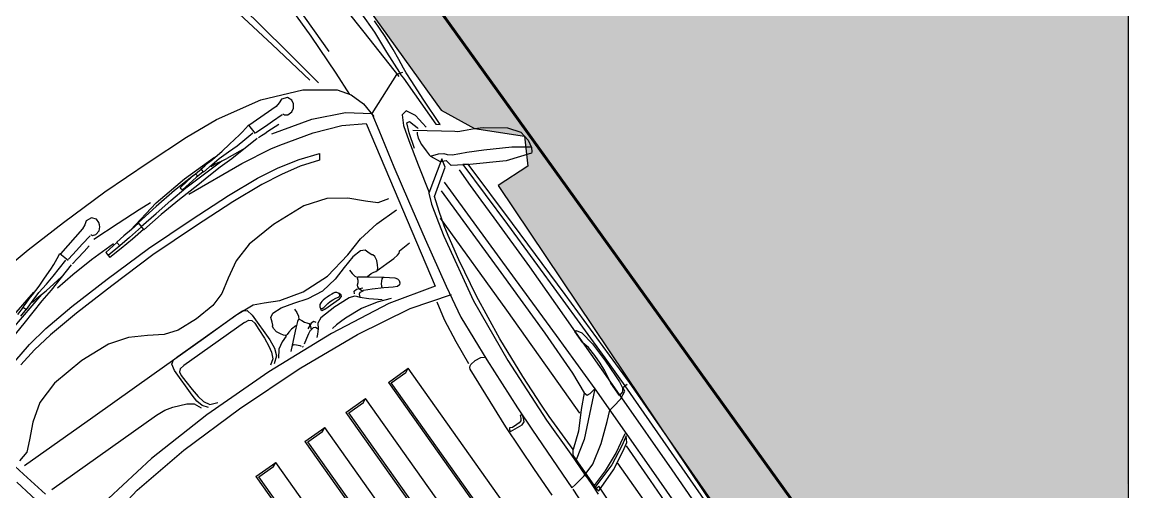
# Model space of a CAD drawing. Header units: millimetres. Extents: x 1170 to 1315, y 90 to 135.
# Drawn here: x 1293.842 to 1295.483, y 130.083 to 130.772 of the extents above; entities that cross this region are included whole.
import ezdxf

# ---------------------------------------------------------------- set-up
doc = ezdxf.new("R2010")
doc.units = ezdxf.units.MM
doc.header["$LTSCALE"] = 20
doc.header["$MEASUREMENT"] = 0
doc.layers.add('E-Cta-W', color=7, linetype='CONTINUOUS', lineweight=20)
doc.layers.add('Indic_Corte_Vista', color=2, linetype='CONTINUOUS')
doc.layers.add('J-Paredes', color=7, linetype='CONTINUOUS')
doc.dimstyles.get("Standard").update_dxf_attribs({"dimtxt": 0.18, "dimasz": 0.18, "dimexe": 0.18, "dimexo": 0.0625, "dimgap": 0.09, "dimtad": 0, "dimtih": 1, "dimtoh": 1, "dimdec": 4, "dimzin": 0, "dimdsep": 46, "dimtxsty": 'Standard', "dimcen": 0.09, "dimadec": 0, "dimazin": 0, "dimtfac": 1, "dimtdec": 4, "dimtofl": 0, "dimtmove": 0, "dimatfit": 3, "dimfxl": 1, "dimtolj": 1, "dimtzin": 0, "dimarcsym": 0})

msp = doc.modelspace()

# ---------------------------------------------------------------- hatches: boundary and pattern name
at = {"layer": 'J-Paredes'}
h = msp.add_hatch(dxfattribs=at)
h.set_pattern_fill('AR-HBONE', color=250, scale=0.015, style=0)
h.paths.add_polyline_path([(1293.3546, 130.6887), (1293.4222, 130.7934), (1293.4991, 130.8634), (1293.6957, 131.0309), (1293.876, 131.13), (1294.0216, 131.1533), (1294.118, 131.1155), (1294.4575, 130.6429), (1294.5067, 130.6159), (1294.58, 130.6048), (1294.5851, 130.5609), (1294.5411, 130.5326), (1294.9607, 129.9082), (1295.1821, 129.6649), (1295.2429, 129.4725), (1295.291, 129.3812), (1295.174, 129.2823), (1295.0537, 129.1442), (1294.8357, 129.0331), (1294.6879, 128.9443), (1294.5572, 128.957), (1294.2836, 129.2025), (1294.0307, 129.636), (1293.5757, 130.2205), (1293.3741, 130.5891), (1293.3573, 130.6752)], flags=16)
h.paths.add_polyline_path([(1293.3546, 128.3206), (1293.4222, 128.4252), (1293.4991, 128.4952), (1293.6957, 128.6627), (1293.876, 128.7618), (1294.0216, 128.7852), (1294.118, 128.7473), (1294.4575, 128.2747), (1294.5067, 128.2478), (1294.58, 128.2367), (1294.5851, 128.1928), (1294.5411, 128.1644), (1294.9607, 127.5401), (1295.1821, 127.2967), (1295.2429, 127.1044), (1295.291, 127.0131), (1295.174, 126.9141), (1295.0537, 126.7761), (1294.8357, 126.665), (1294.6879, 126.5761), (1294.5572, 126.5888), (1294.2836, 126.8344), (1294.0307, 127.2678), (1293.5757, 127.8524), (1293.3741, 128.221), (1293.3573, 128.3071)], flags=16)
h.paths.add_polyline_path([(1293.0179, 129.0522), (1293.1679, 129.0522), (1293.1679, 123.0522), (1295.4596, 123.0522), (1295.4679, 131.5457), (1293.0179, 131.5457)])

# ---------------------------------------------------------------- linework, layer by layer
at = {"layer": 'Indic_Corte_Vista', "color": 250}
msp.add_line((1295.4679, 123.2302), (1295.4679, 131.5457), dxfattribs=at)
at = {"layer": 'J-Paredes', "color": 250, "const_width": 0.00417}
msp.add_lwpolyline([(1293.911, 131.5457), (1293.0183, 130.9029), (1294.6252, 128.6712), (1295.5179, 129.314)], close=True, dxfattribs=at)
at = {"layer": 'J-Paredes', "color": 250}
for points in [[(1294.118, 131.1155), (1294.4575, 130.6429), (1294.5067, 130.6159), (1294.58, 130.6048), (1294.5851, 130.5609), (1294.5411, 130.5326), (1294.9607, 129.9082), (1295.1821, 129.6649), (1295.2429, 129.4725), (1295.291, 129.3812), (1295.174, 129.2823), (1295.0537, 129.1442), (1294.8357, 129.0331), (1294.6879, 128.9443), (1294.5572, 128.957), (1294.2836, 129.2025), (1294.0307, 129.636), (1293.5757, 130.2205), (1293.3741, 130.5891), (1293.3573, 130.6752), (1293.3546, 130.6887)], [(1294.2927, 130.7293), (1294.1081, 130.9895)], [(1294.2589, 130.8642), (1294.3437, 130.7576)], [(1294.2102, 130.8293), (1294.2658, 130.7515)], [(1294.1329, 130.811), (1294.2091, 130.7397)], [(1294.1634, 130.7956), (1294.2296, 130.7308)], [(1294.3393, 130.7862), (1294.3597, 130.7575)], [(1294.3751, 130.7514), (1294.3596, 130.7743)], [(1294.2658, 130.7515), (1294.3029, 130.6975)], [(1294.3437, 130.7576), (1294.3953, 130.6925)], [(1294.3597, 130.7575), (1294.3774, 130.728)], [(1294.387, 130.7321), (1294.3751, 130.7514)], [(1294.2091, 130.7397), (1294.2647, 130.6872)], [(1294.2296, 130.7308), (1294.2772, 130.6832)], [(1294.3774, 130.728), (1294.3965, 130.6984)], [(1294.3951, 130.7174), (1294.387, 130.7321)], [(1294.4022, 130.7047), (1294.3951, 130.7174)], [(1294.3029, 130.6975), (1294.3227, 130.666)], [(1294.3921, 130.6954), (1294.3558, 130.6383)], [(1294.4008, 130.6984), (1294.3921, 130.6954)], [(1294.3965, 130.6984), (1294.3967, 130.6976)], [(1294.3967, 130.6976), (1294.397, 130.6969)], [(1294.397, 130.6969), (1294.3974, 130.6961)], [(1294.3974, 130.6961), (1294.4021, 130.6898)], [(1294.4061, 130.6979), (1294.4022, 130.7047)], [(1294.4143, 130.685), (1294.4061, 130.6979)], [(1294.4021, 130.6898), (1294.4185, 130.6672)], [(1294.4309, 130.6591), (1294.4143, 130.685)], [(1294.1925, 130.658), (1294.2543, 130.673)], [(1294.2543, 130.673), (1294.3048, 130.6728)], [(1294.3048, 130.6728), (1294.3251, 130.6656)], [(1294.3251, 130.6656), (1294.3434, 130.6524)], [(1294.4185, 130.6672), (1294.4497, 130.6224)], [(1294.1272, 130.6295), (1294.1925, 130.658)], [(1294.2151, 130.6486), (1294.175, 130.6204)], [(1294.2195, 130.6539), (1294.2151, 130.6486)], [(1294.2229, 130.6591), (1294.2195, 130.6539)], [(1294.2315, 130.6616), (1294.2229, 130.6591)], [(1294.238, 130.6578), (1294.2315, 130.6616)], [(1294.2403, 130.6526), (1294.238, 130.6578)], [(1294.238, 130.6404), (1294.2403, 130.646)], [(1294.2407, 130.6487), (1294.2403, 130.6526)], [(1294.2403, 130.646), (1294.2407, 130.6487)], [(1294.3434, 130.6524), (1294.3586, 130.6338)], [(1294.4559, 130.6219), (1294.4309, 130.6591)], [(1294.0834, 130.6033), (1294.1272, 130.6295)], [(1294.2085, 130.6082), (1294.2675, 130.6296)], [(1294.2095, 130.627), (1294.2236, 130.6365)], [(1294.2247, 130.6374), (1294.2258, 130.6371)], [(1294.2258, 130.6371), (1294.227, 130.636)], [(1294.227, 130.636), (1294.2321, 130.6363)], [(1294.2321, 130.6363), (1294.238, 130.6404)], [(1294.2675, 130.6296), (1294.3169, 130.6395)], [(1294.3169, 130.6395), (1294.3558, 130.6383)], [(1294.3558, 130.6383), (1294.3661, 130.6135)], [(1294.4062, 130.6419), (1294.4002, 130.6364)], [(1294.4002, 130.6364), (1294.4021, 130.6203)], [(1294.4198, 130.635), (1294.4062, 130.6419)], [(1294.4198, 130.635), (1294.425, 130.6295)], [(1294.425, 130.6295), (1294.4302, 130.6238)], [(1294.1655, 130.6112), (1294.17, 130.6163)], [(1294.17, 130.6163), (1294.1744, 130.621)], [(1294.1744, 130.621), (1294.1841, 130.6089)], [(1294.1851, 130.6102), (1294.1991, 130.6198)], [(1294.1991, 130.6198), (1294.2095, 130.627)], [(1294.2083, 130.615), (1294.2029, 130.6116)], [(1294.2137, 130.6185), (1294.2083, 130.615)], [(1294.2188, 130.6222), (1294.2137, 130.6185)], [(1294.2692, 130.6098), (1294.3117, 130.6204)], [(1294.3117, 130.6204), (1294.3474, 130.6236)], [(1294.3474, 130.6236), (1294.4489, 130.3846)], [(1294.3661, 130.6135), (1294.3882, 130.56)], [(1294.4021, 130.6203), (1294.4099, 130.5983)], [(1294.407, 130.6245), (1294.4108, 130.6265)], [(1294.4107, 130.6098), (1294.407, 130.6245)], [(1294.4108, 130.6265), (1294.4178, 130.6212)], [(1294.4159, 130.6136), (1294.458, 130.6126)], [(1294.4178, 130.6212), (1294.4221, 130.6175)], [(1294.4221, 130.6175), (1294.4235, 130.6161)], [(1294.4302, 130.6238), (1294.4354, 130.6179)], [(1294.4497, 130.6224), (1294.4559, 130.6219)], [(1294.458, 130.6126), (1294.4774, 130.612)], [(1294.4821, 130.6119), (1294.4903, 130.6132)], [(1294.4903, 130.6132), (1294.5067, 130.6159)], [(1294.5067, 130.6159), (1294.5191, 130.6176)], [(1294.5191, 130.6176), (1294.5549, 130.6173)], [(1294.5549, 130.6173), (1294.5747, 130.6106)], [(1294.0266, 130.5661), (1294.0834, 130.6033)], [(1294.1465, 130.593), (1294.161, 130.6066)], [(1294.1869, 130.6013), (1294.1499, 130.5717)], [(1294.1575, 130.5907), (1294.1689, 130.6)], [(1294.161, 130.6066), (1294.1655, 130.6112)], [(1294.1689, 130.6), (1294.1808, 130.6097)], [(1294.1936, 130.6054), (1294.1889, 130.6023)], [(1294.1982, 130.6085), (1294.1936, 130.6054)], [(1294.2029, 130.6116), (1294.1982, 130.6085)], [(1294.2203, 130.5915), (1294.2692, 130.6098)], [(1294.4099, 130.5983), (1294.4238, 130.5627)], [(1294.4185, 130.5866), (1294.4107, 130.6098)], [(1294.4224, 130.6106), (1294.4223, 130.6083)], [(1294.4223, 130.6083), (1294.4237, 130.602)], [(1294.4237, 130.602), (1294.4288, 130.5925)], [(1294.4774, 130.612), (1294.4821, 130.6119)], [(1294.5747, 130.6106), (1294.5854, 130.599)], [(1294.5854, 130.599), (1294.5904, 130.5881)], [(1294.1213, 130.5708), (1294.1355, 130.5827)], [(1294.1314, 130.572), (1294.1451, 130.5817)], [(1294.1355, 130.5827), (1294.1465, 130.593)], [(1294.1692, 130.5872), (1294.1425, 130.5719)], [(1294.1451, 130.5817), (1294.1575, 130.5907)], [(1294.1644, 130.5648), (1294.2072, 130.5861)], [(1294.2072, 130.5861), (1294.2203, 130.5915)], [(1294.4288, 130.5925), (1294.4355, 130.5833)], [(1294.4355, 130.5833), (1294.4401, 130.5776)], [(1294.485, 130.5794), (1294.4952, 130.5812)], [(1294.4952, 130.5812), (1294.5203, 130.5846)], [(1294.5203, 130.5846), (1294.5613, 130.5891)], [(1294.5903, 130.5798), (1294.5531, 130.5689)], [(1294.5613, 130.5891), (1294.5901, 130.5894)], [(1294.5909, 130.5818), (1294.5903, 130.5798)], [(1294.5904, 130.5881), (1294.5909, 130.5818)], [(1293.9629, 130.5233), (1294.0266, 130.5661)], [(1294.08, 130.5422), (1294.1243, 130.5742)], [(1294.0865, 130.5196), (1294.1644, 130.5648)], [(1294.1099, 130.5612), (1294.1157, 130.5661)], [(1294.1157, 130.5661), (1294.1213, 130.5708)], [(1294.1174, 130.5554), (1294.135, 130.5686)], [(1294.119, 130.5601), (1294.1265, 130.5647)], [(1294.1209, 130.5632), (1294.1314, 130.572)], [(1294.1265, 130.5647), (1294.1345, 130.5682)], [(1294.1499, 130.5717), (1294.1328, 130.5593)], [(1294.1345, 130.5682), (1294.1425, 130.5719)], [(1294.2181, 130.5583), (1294.2488, 130.5704)], [(1294.2488, 130.5704), (1294.2789, 130.5796)], [(1294.2785, 130.5697), (1294.2503, 130.5606)], [(1294.2789, 130.5796), (1294.2785, 130.5697)], [(1294.4586, 130.5714), (1294.4395, 130.521)], [(1294.4401, 130.5776), (1294.4418, 130.5757)], [(1294.4418, 130.5757), (1294.4536, 130.5787)], [(1294.4418, 130.5757), (1294.4562, 130.5676)], [(1294.4536, 130.5787), (1294.4614, 130.5792)], [(1294.4562, 130.5676), (1294.4647, 130.5693)], [(1294.4632, 130.5596), (1294.4586, 130.5714)], [(1294.4614, 130.5792), (1294.4662, 130.5779)], [(1294.4723, 130.5617), (1294.4647, 130.5693)], [(1294.4662, 130.5779), (1294.4735, 130.5776)], [(1294.4735, 130.5776), (1294.485, 130.5794)], [(1294.4971, 130.5639), (1294.4895, 130.5633)], [(1294.5624, 130.4767), (1294.4971, 130.5639)], [(1294.5531, 130.5689), (1294.4995, 130.5633)], [(1294.0936, 130.5469), (1294.0656, 130.5251)], [(1294.084, 130.5386), (1294.0941, 130.5478)], [(1294.0941, 130.5478), (1294.1046, 130.5563)], [(1294.0965, 130.5498), (1294.0996, 130.5462)], [(1294.1077, 130.5527), (1294.0972, 130.5442)], [(1294.0997, 130.5424), (1294.1174, 130.5554)], [(1294.1043, 130.5565), (1294.1099, 130.5612)], [(1294.1045, 130.556), (1294.1081, 130.5518)], [(1294.1081, 130.5518), (1294.1209, 130.5632)], [(1294.1328, 130.5593), (1294.1161, 130.5462)], [(1294.1874, 130.5433), (1294.2181, 130.5583)], [(1294.2229, 130.5487), (1294.1941, 130.5338)], [(1294.2503, 130.5606), (1294.2229, 130.5487)], [(1294.3882, 130.56), (1294.4093, 130.5097)], [(1294.4238, 130.5627), (1294.4401, 130.522)], [(1294.4478, 130.5164), (1294.4632, 130.5596)], [(1294.4995, 130.5633), (1294.4723, 130.5617)], [(1294.4838, 130.5555), (1294.5004, 130.5326)], [(1294.4895, 130.5633), (1294.555, 130.4754)], [(1294.0385, 130.5068), (1294.08, 130.5422)], [(1294.0996, 130.5329), (1294.0728, 130.5118)], [(1294.0741, 130.5292), (1294.084, 130.5386)], [(1294.087, 130.5351), (1294.0772, 130.5259)], [(1294.0823, 130.5291), (1294.0997, 130.5424)], [(1294.0972, 130.5442), (1294.087, 130.5351)], [(1294.1161, 130.5462), (1294.0996, 130.5329)], [(1294.1447, 130.5178), (1294.1874, 130.5433)], [(1294.1941, 130.5338), (1294.1514, 130.5083)], [(1294.462, 130.5373), (1294.557, 130.4072)], [(1294.5004, 130.5326), (1294.5158, 130.5111)], [(1293.9025, 130.4781), (1293.9629, 130.5233)], [(1294.0656, 130.5251), (1294.0387, 130.5014)], [(1294.0602, 130.5103), (1294.0823, 130.5291)], [(1294.0741, 130.5292), (1294.0774, 130.526)], [(1294.0898, 130.4819), (1294.1447, 130.5178)], [(1294.4395, 130.521), (1294.4435, 130.5051)], [(1294.4547, 130.4943), (1294.4478, 130.5164)], [(1294.4574, 130.5248), (1294.5454, 130.4046)], [(1294.0011, 130.467), (1294.0385, 130.5068)], [(1294.0387, 130.5014), (1294.0121, 130.4778)], [(1294.0137, 130.497), (1294.0303, 130.5075)], [(1294.0384, 130.4911), (1294.0602, 130.5103)], [(1294.0728, 130.5118), (1294.046, 130.4899)], [(1294.1514, 130.5083), (1294.0965, 130.4725)], [(1294.2557, 130.5025), (1294.211, 130.4753)], [(1294.2896, 130.5133), (1294.2557, 130.5025)], [(1294.3203, 130.5136), (1294.2896, 130.5133)], [(1294.3463, 130.5094), (1294.3203, 130.5136)], [(1294.3645, 130.5071), (1294.3463, 130.5094)], [(1294.3803, 130.513), (1294.3645, 130.5071)], [(1294.4093, 130.5097), (1294.4339, 130.4534)], [(1294.4435, 130.5051), (1294.4535, 130.4782)], [(1294.5158, 130.5111), (1294.5348, 130.4852)], [(1293.9436, 130.485), (1293.9357, 130.4805)], [(1293.9508, 130.4828), (1293.9436, 130.485)], [(1293.9542, 130.4782), (1293.9508, 130.4828)], [(1293.9825, 130.4773), (1294.0137, 130.497)], [(1294.0166, 130.4721), (1294.0384, 130.4911)], [(1294.046, 130.4899), (1294.0205, 130.4672)], [(1294.0271, 130.4399), (1294.0898, 130.4819)], [(1294.3629, 130.4763), (1294.3918, 130.4967)], [(1294.4621, 130.4734), (1294.4547, 130.4943)], [(1294.4562, 130.4846), (1294.5535, 130.3494)], [(1294.5348, 130.4852), (1294.5873, 130.4129)], [(1293.8506, 130.4381), (1293.9025, 130.4781)], [(1293.9305, 130.4686), (1293.8978, 130.4321)], [(1293.9337, 130.4748), (1293.9305, 130.4686)], [(1293.9357, 130.4805), (1293.9337, 130.4748)], [(1293.9468, 130.4536), (1293.9825, 130.4773)], [(1293.9499, 130.4605), (1293.9547, 130.4658)], [(1293.9554, 130.4745), (1293.9542, 130.4782)], [(1293.9547, 130.4658), (1293.9557, 130.4717)], [(1293.9557, 130.4717), (1293.9554, 130.4745)], [(1294.0021, 130.4676), (1293.9913, 130.4585)], [(1293.9996, 130.4562), (1294.0169, 130.4719)], [(1294.0127, 130.4769), (1294.0021, 130.4676)], [(1294.0199, 130.468), (1294.0038, 130.4537)], [(1294.0121, 130.4778), (1294.0199, 130.468)], [(1294.0965, 130.4725), (1294.0338, 130.4304)], [(1294.211, 130.4753), (1294.1755, 130.4463)], [(1294.339, 130.4543), (1294.3629, 130.4763)], [(1294.4535, 130.4782), (1294.4615, 130.4582)], [(1294.4677, 130.4589), (1294.4621, 130.4734)], [(1294.555, 130.4754), (1294.6324, 130.3696)], [(1294.6396, 130.3723), (1294.5624, 130.4767)], [(1293.9299, 130.4463), (1293.9415, 130.4587)], [(1293.9424, 130.4598), (1293.9435, 130.4598)], [(1293.9435, 130.4598), (1293.945, 130.459)], [(1293.945, 130.459), (1293.9499, 130.4605)], [(1293.9808, 130.4487), (1293.9754, 130.4439)], [(1293.9913, 130.4585), (1293.9806, 130.4492)], [(1293.9808, 130.4487), (1293.985, 130.4439)], [(1293.9996, 130.4562), (1293.985, 130.4439)], [(1294.0038, 130.4537), (1293.9873, 130.44)], [(1294.3201, 130.4308), (1294.339, 130.4543)], [(1294.4339, 130.4534), (1294.4649, 130.3847)], [(1294.4615, 130.4582), (1294.5053, 130.3629)], [(1294.4833, 130.4232), (1294.4677, 130.4589)], [(1293.8124, 130.4062), (1293.8506, 130.4381)], [(1293.893, 130.4254), (1293.8971, 130.4326)], [(1293.8971, 130.4326), (1293.9093, 130.4229)], [(1293.9099, 130.4245), (1293.9214, 130.437)], [(1293.9214, 130.437), (1293.9299, 130.4463)], [(1293.9329, 130.4356), (1293.9227, 130.4251)], [(1293.9401, 130.4437), (1293.9329, 130.4356)], [(1293.9436, 130.4238), (1293.9758, 130.4475)], [(1293.97, 130.439), (1293.9647, 130.434)], [(1293.9647, 130.434), (1293.9705, 130.4266)], [(1293.9667, 130.3947), (1294.0271, 130.4399)], [(1293.985, 130.4439), (1293.968, 130.4299)], [(1293.9754, 130.4439), (1293.97, 130.439)], [(1293.9873, 130.44), (1293.9705, 130.4266)], [(1294.1755, 130.4463), (1294.1563, 130.4218)], [(1294.339, 130.4367), (1294.3279, 130.4277)], [(1294.346, 130.4374), (1294.339, 130.4367)], [(1294.3519, 130.4331), (1294.346, 130.4374)], [(1294.3558, 130.4306), (1294.3519, 130.4331)], [(1294.3935, 130.4301), (1294.3958, 130.4332)], [(1294.3958, 130.4332), (1294.3965, 130.4355)], [(1294.3965, 130.4364), (1294.411, 130.4484)], [(1294.3965, 130.4355), (1294.3965, 130.4364)], [(1293.8837, 130.4094), (1293.8881, 130.4164)], [(1293.9137, 130.4161), (1293.8843, 130.379)], [(1293.8881, 130.4164), (1293.893, 130.4254)], [(1293.8965, 130.4109), (1293.9059, 130.423)], [(1293.9227, 130.4251), (1293.9154, 130.4176)], [(1293.9162, 130.4018), (1293.9436, 130.4238)], [(1294.0338, 130.4304), (1293.9735, 130.3852)], [(1294.1563, 130.4218), (1294.1446, 130.3964)], [(1294.2904, 130.3993), (1294.3201, 130.4308)], [(1294.3279, 130.4277), (1294.3151, 130.4119)], [(1294.3573, 130.4307), (1294.3558, 130.4306)], [(1294.36, 130.4283), (1294.3573, 130.4307)], [(1294.3631, 130.4221), (1294.36, 130.4283)], [(1294.3615, 130.4062), (1294.3775, 130.4177)], [(1294.3642, 130.4158), (1294.3631, 130.4221)], [(1294.3644, 130.4111), (1294.3642, 130.4158)], [(1294.3775, 130.4177), (1294.3879, 130.4254)], [(1294.3879, 130.4254), (1294.3935, 130.4301)], [(1294.5094, 130.3701), (1294.4833, 130.4232)], [(1293.8743, 130.3964), (1293.8837, 130.4094)], [(1293.8773, 130.3877), (1293.8874, 130.3992)], [(1293.8874, 130.3992), (1293.8965, 130.4109)], [(1293.8936, 130.3822), (1293.9162, 130.4018)], [(1294.2546, 130.3764), (1294.2904, 130.3993)], [(1294.3151, 130.4119), (1294.3019, 130.3947)], [(1294.3228, 130.4082), (1294.3265, 130.4034)], [(1294.3265, 130.4034), (1294.3307, 130.3992)], [(1294.3492, 130.3989), (1294.3547, 130.4032)], [(1294.3547, 130.4032), (1294.3587, 130.4053)], [(1294.3587, 130.4053), (1294.3615, 130.4062)], [(1294.3615, 130.4062), (1294.3633, 130.407)], [(1294.3633, 130.407), (1294.3642, 130.4085)], [(1294.3642, 130.4085), (1294.3644, 130.4111)], [(1294.5454, 130.4046), (1294.6098, 130.3154)], [(1294.557, 130.4072), (1294.6265, 130.3121)], [(1294.5873, 130.4129), (1294.6385, 130.3408)], [(1293.8567, 130.3717), (1293.8665, 130.3847)], [(1293.8662, 130.3752), (1293.8773, 130.3877)], [(1293.8665, 130.3847), (1293.8743, 130.3964)], [(1293.8996, 130.3985), (1293.877, 130.3776)], [(1293.9148, 130.3546), (1293.9667, 130.3947)], [(1293.9735, 130.3852), (1293.9215, 130.3451)], [(1294.1446, 130.3964), (1294.1349, 130.3737)], [(1294.3019, 130.3947), (1294.2836, 130.378)], [(1294.3307, 130.3992), (1294.335, 130.3975)], [(1294.3343, 130.397), (1294.335, 130.3932)], [(1294.3348, 130.3896), (1294.3343, 130.3863)], [(1294.3343, 130.3863), (1294.3345, 130.3836)], [(1294.3345, 130.3836), (1294.3358, 130.3816)], [(1294.335, 130.3932), (1294.3348, 130.3896)], [(1294.335, 130.3978), (1294.3357, 130.3983)], [(1294.335, 130.3975), (1294.335, 130.3978)], [(1294.3357, 130.3983), (1294.3384, 130.3984)], [(1294.3384, 130.3984), (1294.3517, 130.3982)], [(1294.3517, 130.3982), (1294.3736, 130.3978)], [(1294.3696, 130.3922), (1294.3694, 130.3881)], [(1294.3694, 130.3881), (1294.3697, 130.3846)], [(1294.3701, 130.3953), (1294.3696, 130.3922)], [(1294.3697, 130.3846), (1294.371, 130.382)], [(1294.3712, 130.3969), (1294.3701, 130.3953)], [(1294.3729, 130.3975), (1294.3712, 130.3969)], [(1294.3868, 130.383), (1294.3732, 130.3821)], [(1294.3736, 130.3978), (1294.3893, 130.3969)], [(1294.4489, 130.3846), (1294.3807, 130.3592)], [(1294.3935, 130.384), (1294.3868, 130.383)], [(1294.3893, 130.3969), (1294.3934, 130.3953)], [(1294.3934, 130.3953), (1294.3958, 130.3928)], [(1294.3963, 130.3865), (1294.3935, 130.384)], [(1294.3958, 130.3928), (1294.3967, 130.3897)], [(1294.3967, 130.3897), (1294.3963, 130.3865)], [(1294.4649, 130.3847), (1294.4866, 130.3393)], [(1293.8228, 130.3346), (1293.8588, 130.3756)], [(1293.8521, 130.3659), (1293.8567, 130.3717)], [(1293.8563, 130.3558), (1293.8705, 130.3726)], [(1293.8568, 130.3608), (1293.863, 130.3669)], [(1293.858, 130.3642), (1293.8662, 130.3752)], [(1293.863, 130.3669), (1293.8701, 130.3722)], [(1293.8701, 130.3722), (1293.877, 130.3776)], [(1293.8843, 130.379), (1293.8704, 130.3631)], [(1294.1349, 130.3737), (1294.1221, 130.3563)], [(1294.2204, 130.3634), (1294.2546, 130.3764)], [(1294.2619, 130.3663), (1294.2836, 130.378)], [(1294.2902, 130.3687), (1294.2871, 130.3664)], [(1294.2934, 130.3709), (1294.2902, 130.3687)], [(1294.2966, 130.3729), (1294.2934, 130.3709)], [(1294.2991, 130.3742), (1294.2966, 130.3729)], [(1294.2985, 130.3646), (1294.3027, 130.3668)], [(1294.3013, 130.3751), (1294.2991, 130.3742)], [(1294.3, 130.3537), (1294.3221, 130.3682)], [(1294.304, 130.3754), (1294.3013, 130.3751)], [(1294.3027, 130.3668), (1294.3065, 130.3686)], [(1294.3075, 130.3741), (1294.304, 130.3754)], [(1294.3065, 130.3686), (1294.3086, 130.3705)], [(1294.3107, 130.3718), (1294.3075, 130.3741)], [(1294.3087, 130.3726), (1294.3075, 130.3741)], [(1294.3082, 130.3662), (1294.3111, 130.3693)], [(1294.3086, 130.3705), (1294.3087, 130.3726)], [(1294.3111, 130.3693), (1294.3107, 130.3718)], [(1294.3221, 130.3682), (1294.3309, 130.3704)], [(1294.3296, 130.3772), (1294.333, 130.3804)], [(1294.3301, 130.3734), (1294.3296, 130.3772)], [(1294.3309, 130.3704), (1294.3382, 130.3683)], [(1294.333, 130.3804), (1294.3426, 130.3824)], [(1294.3358, 130.3816), (1294.3381, 130.3801)], [(1294.3381, 130.3751), (1294.3369, 130.3727)], [(1294.3369, 130.3727), (1294.3382, 130.3683)], [(1294.3381, 130.3801), (1294.3403, 130.3787)], [(1294.3405, 130.3764), (1294.3381, 130.3751)], [(1294.3382, 130.3683), (1294.3514, 130.3666)], [(1294.3403, 130.3787), (1294.3414, 130.3778)], [(1294.3422, 130.3774), (1294.3405, 130.3764)], [(1294.3414, 130.3778), (1294.3417, 130.3774)], [(1294.3431, 130.3781), (1294.3422, 130.3774)], [(1294.3433, 130.3783), (1294.3431, 130.3781)], [(1294.3561, 130.3802), (1294.3433, 130.3783)], [(1294.3514, 130.3666), (1294.3647, 130.3654)], [(1294.3732, 130.3821), (1294.3561, 130.3802)], [(1294.412, 130.352), (1294.4729, 130.3722)], [(1294.5437, 130.3075), (1294.5094, 130.3701)], [(1294.6324, 130.3696), (1294.6979, 130.2794)], [(1294.7048, 130.2835), (1294.6396, 130.3723)], [(1293.8353, 130.3432), (1293.8436, 130.3538)], [(1293.8474, 130.351), (1293.8391, 130.3404)], [(1293.842, 130.3392), (1293.8563, 130.3558)], [(1293.8433, 130.3539), (1293.8477, 130.3598)], [(1293.8436, 130.3535), (1293.848, 130.3502)], [(1293.8477, 130.3598), (1293.8521, 130.3659)], [(1293.848, 130.3502), (1293.858, 130.3642)], [(1293.8704, 130.3631), (1293.8571, 130.3466)], [(1293.8766, 130.3227), (1293.9148, 130.3546)], [(1294.1221, 130.3563), (1294.0978, 130.3365)], [(1294.1559, 130.3422), (1294.1812, 130.3572)], [(1294.1812, 130.3572), (1294.1975, 130.3601)], [(1294.1975, 130.3601), (1294.2204, 130.3634)], [(1294.2099, 130.3452), (1294.2221, 130.3526)], [(1294.2221, 130.3526), (1294.2412, 130.3595)], [(1294.2412, 130.3595), (1294.2619, 130.3663)], [(1294.2421, 130.351), (1294.2454, 130.3459)], [(1294.2805, 130.3603), (1294.2794, 130.3579)], [(1294.2794, 130.3579), (1294.2794, 130.3541)], [(1294.2794, 130.3541), (1294.2806, 130.3504)], [(1294.2794, 130.3541), (1294.2804, 130.3525)], [(1294.2804, 130.3525), (1294.2824, 130.352)], [(1294.2821, 130.3621), (1294.2805, 130.3603)], [(1294.3011, 130.3545), (1294.2805, 130.3381)], [(1294.2806, 130.3504), (1294.2828, 130.3491)], [(1294.2842, 130.3641), (1294.2821, 130.3621)], [(1294.2824, 130.352), (1294.285, 130.3533)], [(1294.2828, 130.3491), (1294.2867, 130.3509)], [(1294.2871, 130.3664), (1294.2842, 130.3641)], [(1294.285, 130.3533), (1294.2878, 130.3562)], [(1294.2867, 130.3509), (1294.3082, 130.3662)], [(1294.2878, 130.3562), (1294.2911, 130.3593)], [(1294.2911, 130.3593), (1294.2946, 130.3621)], [(1294.2946, 130.3621), (1294.2985, 130.3646)], [(1294.3807, 130.3592), (1294.2962, 130.3152)], [(1294.3404, 130.3517), (1294.317, 130.3377)], [(1294.3347, 130.3139), (1294.412, 130.352)], [(1294.3635, 130.3613), (1294.3404, 130.3517)], [(1294.3842, 130.3663), (1294.3635, 130.3613)], [(1294.3647, 130.3654), (1294.3707, 130.365)], [(1294.4514, 130.3614), (1294.4622, 130.3359)], [(1294.5053, 130.3629), (1294.5554, 130.2753)], [(1293.828, 130.3223), (1293.842, 130.3392)], [(1293.8571, 130.3466), (1293.844, 130.3299)], [(1293.9215, 130.3451), (1293.8833, 130.3133)], [(1294.0704, 130.2814), (1294.1588, 130.3442)], [(1294.0978, 130.3365), (1294.0711, 130.3201)], [(1294.1083, 130.308), (1294.1559, 130.3422)], [(1294.1588, 130.3442), (1294.1655, 130.3484)], [(1294.1655, 130.3484), (1294.1723, 130.3489)], [(1294.1684, 130.3315), (1294.1747, 130.3349)], [(1294.1723, 130.3489), (1294.1799, 130.3419)], [(1294.1747, 130.3349), (1294.1794, 130.3344)], [(1294.1794, 130.3344), (1294.1834, 130.3302)], [(1294.1799, 130.3419), (1294.2056, 130.3057)], [(1294.207, 130.3387), (1294.2099, 130.3452)], [(1294.2091, 130.3317), (1294.207, 130.3387)], [(1294.2454, 130.3459), (1294.248, 130.3406)], [(1294.2472, 130.3354), (1294.2464, 130.3329)], [(1294.2479, 130.3359), (1294.2472, 130.3354)], [(1294.2482, 130.3358), (1294.2479, 130.3359)], [(1294.248, 130.3406), (1294.2482, 130.3358)], [(1294.2489, 130.3364), (1294.2527, 130.334)], [(1294.2527, 130.334), (1294.2567, 130.332)], [(1294.2805, 130.3381), (1294.2763, 130.3301)], [(1294.317, 130.3377), (1294.3098, 130.3325)], [(1294.4622, 130.3359), (1294.4791, 130.3032)], [(1294.4866, 130.3393), (1294.5246, 130.2763)], [(1294.5535, 130.3494), (1294.6299, 130.2418)], [(1294.6385, 130.3408), (1294.6616, 130.308)], [(1293.844, 130.3299), (1293.8227, 130.3033)], [(1293.8523, 130.2988), (1293.8766, 130.3227)], [(1294.0711, 130.3201), (1294.0504, 130.3138)], [(1294.1684, 130.3315), (1294.0792, 130.2682)], [(1294.1834, 130.3302), (1294.1897, 130.321)], [(1294.1897, 130.321), (1294.1979, 130.3081)], [(1294.2102, 130.3273), (1294.2091, 130.3317)], [(1294.2095, 130.3258), (1294.2102, 130.3273)], [(1294.2109, 130.3225), (1294.2095, 130.3258)], [(1294.2157, 130.3175), (1294.2109, 130.3225)], [(1294.2213, 130.3144), (1294.2157, 130.3175)], [(1294.2375, 130.3217), (1294.2334, 130.317)], [(1294.2438, 130.3263), (1294.2375, 130.3217)], [(1294.244, 130.3228), (1294.24, 130.305)], [(1294.2464, 130.3329), (1294.244, 130.3228)], [(1294.2567, 130.332), (1294.2603, 130.3308)], [(1294.2603, 130.3308), (1294.2629, 130.3299)], [(1294.2664, 130.3304), (1294.2617, 130.3218)], [(1294.2629, 130.3299), (1294.2644, 130.3281)], [(1294.2631, 130.315), (1294.2655, 130.32)], [(1294.2644, 130.3281), (1294.2653, 130.3255)], [(1294.2653, 130.3255), (1294.266, 130.3229)], [(1294.2655, 130.32), (1294.2658, 130.3202)], [(1294.2658, 130.3202), (1294.2667, 130.3208)], [(1294.266, 130.3229), (1294.2666, 130.3217)], [(1294.2704, 130.3328), (1294.2664, 130.3304)], [(1294.2666, 130.3217), (1294.2669, 130.3213)], [(1294.2667, 130.3208), (1294.2681, 130.3222)], [(1294.2681, 130.3222), (1294.27, 130.3241)], [(1294.27, 130.3241), (1294.2727, 130.3246)], [(1294.2739, 130.3313), (1294.2704, 130.3328)], [(1294.2727, 130.3246), (1294.2766, 130.3221)], [(1294.2761, 130.3181), (1294.2756, 130.3141)], [(1294.2766, 130.3221), (1294.2761, 130.3181)], [(1294.2763, 130.3301), (1294.2766, 130.3221)], [(1294.3037, 130.3278), (1294.2976, 130.3223)], [(1294.3098, 130.3325), (1294.3037, 130.3278)], [(1294.6539, 130.3183), (1294.6562, 130.3193)], [(1294.6657, 130.3012), (1294.6539, 130.3183)], [(1294.6562, 130.3193), (1294.6644, 130.3163)], [(1293.8833, 130.3133), (1293.8598, 130.291)], [(1293.9979, 130.3095), (1293.9685, 130.2994)], [(1294.0258, 130.3122), (1293.9979, 130.3095)], [(1294.0504, 130.3138), (1294.0258, 130.3122)], [(1294.0357, 130.2563), (1294.1083, 130.308)], [(1294.1979, 130.3081), (1294.2044, 130.2964)], [(1294.2962, 130.3152), (1294.2041, 130.2587)], [(1294.2056, 130.3057), (1294.2126, 130.2938)], [(1294.2238, 130.3027), (1294.2188, 130.2922)], [(1294.2257, 130.3127), (1294.2213, 130.3144)], [(1294.2297, 130.3114), (1294.2238, 130.3027)], [(1294.2282, 130.312), (1294.2257, 130.3127)], [(1294.2299, 130.3123), (1294.2282, 130.312)], [(1294.2313, 130.3138), (1294.2299, 130.3123)], [(1294.2334, 130.317), (1294.2313, 130.3138)], [(1294.24, 130.305), (1294.2365, 130.2885)], [(1294.2486, 130.2631), (1294.3347, 130.3139)], [(1294.2566, 130.3), (1294.2601, 130.3082)], [(1294.2601, 130.3082), (1294.2631, 130.315)], [(1294.2756, 130.3141), (1294.275, 130.3094)], [(1294.4791, 130.3032), (1294.4978, 130.2712)], [(1294.5776, 130.2521), (1294.5437, 130.3075)], [(1294.6098, 130.3154), (1294.6505, 130.2568)], [(1294.6265, 130.3121), (1294.6691, 130.2537)], [(1294.6616, 130.308), (1294.7226, 130.2205)], [(1294.6644, 130.3163), (1294.68, 130.3002)], [(1294.6742, 130.2947), (1294.6657, 130.3012)], [(1293.8307, 130.2738), (1293.8523, 130.2988)], [(1293.8598, 130.291), (1293.8395, 130.2692)], [(1293.9685, 130.2994), (1293.9294, 130.2755)], [(1294.2044, 130.2964), (1294.2083, 130.2875)], [(1294.2083, 130.2875), (1294.2099, 130.2779)], [(1294.2126, 130.2938), (1294.2154, 130.2821)], [(1294.2188, 130.2922), (1294.2183, 130.279)], [(1294.2388, 130.2969), (1294.2399, 130.2984)], [(1294.2399, 130.2984), (1294.2416, 130.2991)], [(1294.2416, 130.2991), (1294.2448, 130.2987)], [(1294.2448, 130.2987), (1294.2473, 130.2981)], [(1294.2473, 130.2981), (1294.2497, 130.2974)], [(1294.2497, 130.2974), (1294.2518, 130.2966)], [(1294.2549, 130.2962), (1294.2538, 130.2955)], [(1294.2538, 130.2955), (1294.2542, 130.2957)], [(1294.2542, 130.2957), (1294.2545, 130.296)], [(1294.2545, 130.296), (1294.2549, 130.2962)], [(1294.6836, 130.2829), (1294.6742, 130.2947)], [(1294.68, 130.3002), (1294.6989, 130.2746)], [(1293.9294, 130.2755), (1293.889, 130.2423)], [(1294.0615, 130.2703), (1294.0641, 130.2765)], [(1294.0656, 130.2608), (1294.0615, 130.2703)], [(1294.0641, 130.2765), (1294.0704, 130.2814)], [(1294.0792, 130.2682), (1294.0739, 130.2634)], [(1294.2099, 130.2779), (1294.2065, 130.2685)], [(1294.2154, 130.2821), (1294.212, 130.2706)], [(1294.5001, 130.2676), (1294.5012, 130.2697)], [(1294.5012, 130.2697), (1294.5077, 130.2753)], [(1294.5077, 130.2753), (1294.5159, 130.2798)], [(1294.5159, 130.2798), (1294.5214, 130.2804)], [(1294.5246, 130.2763), (1294.5699, 130.2062)], [(1294.5554, 130.2753), (1294.6122, 130.1877)], [(1294.6915, 130.2718), (1294.6836, 130.2829)], [(1294.6983, 130.2602), (1294.6915, 130.2718)], [(1294.6979, 130.2794), (1294.7276, 130.2383)], [(1294.6989, 130.2746), (1294.7138, 130.253)], [(1294.7343, 130.2431), (1294.7048, 130.2835)], [(1293.9455, 130.1923), (1294.0357, 130.2563)], [(1294.0913, 130.2245), (1294.0656, 130.2608)], [(1294.0739, 130.2634), (1294.0728, 130.2588)], [(1294.0728, 130.2588), (1294.0754, 130.2536)], [(1294.0754, 130.2536), (1294.0821, 130.2446)], [(1294.2041, 130.2587), (1294.113, 130.1955)], [(1294.1609, 130.2047), (1294.2486, 130.2631)], [(1294.3799, 130.2434), (1294.4089, 130.264)], [(1294.3842, 130.2429), (1294.4057, 130.2581)], [(1294.4057, 130.2581), (1294.4089, 130.264)], [(1294.9481, 129.5039), (1294.4089, 130.264)], [(1294.4997, 130.2652), (1294.5001, 130.2676)], [(1294.5003, 130.263), (1294.4997, 130.2652)], [(1294.5526, 130.1782), (1294.5003, 130.263)], [(1294.6051, 130.21), (1294.5776, 130.2521)], [(1294.6505, 130.2568), (1294.6676, 130.2279)], [(1294.6691, 130.2537), (1294.6835, 130.2338)], [(1294.7045, 130.2478), (1294.6983, 130.2602)], [(1294.7138, 130.253), (1294.7198, 130.244)], [(1293.889, 130.2423), (1293.8675, 130.2139)], [(1294.0821, 130.2446), (1294.0915, 130.2327)], [(1294.3799, 130.2434), (1294.9192, 129.4834)], [(1294.3799, 130.2434), (1294.9192, 129.4834)], [(1294.9135, 129.4975), (1294.3842, 130.2429)], [(1294.6299, 130.2418), (1294.6608, 130.198)], [(1294.7072, 130.242), (1294.7045, 130.2478)], [(1294.7197, 130.2243), (1294.7072, 130.242)], [(1294.7198, 130.244), (1294.7242, 130.2354)], [(1294.7242, 130.2354), (1294.7239, 130.2294)], [(1294.7246, 130.236), (1294.7309, 130.2407)], [(1294.7274, 130.2304), (1294.7246, 130.236)], [(1294.7276, 130.2383), (1294.7757, 130.1694)], [(1294.7824, 130.174), (1294.7343, 130.2431)], [(1294.0985, 130.2157), (1294.0913, 130.2245)], [(1294.0915, 130.2327), (1294.1004, 130.2227)], [(1294.1004, 130.2227), (1294.1082, 130.2154)], [(1294.3175, 130.1991), (1294.3465, 130.2197)], [(1294.3433, 130.2138), (1294.3465, 130.2197)], [(1294.8857, 129.4597), (1294.3465, 130.2197)], [(1294.6676, 130.2279), (1294.6634, 130.2033)], [(1294.6676, 130.2279), (1294.6722, 130.2247)], [(1294.6722, 130.2247), (1294.6768, 130.2268)], [(1294.6835, 130.2338), (1294.6757, 130.1967)], [(1294.6768, 130.2268), (1294.6835, 130.2338)], [(1294.6835, 130.2338), (1294.7307, 130.1667)], [(1294.7239, 130.2294), (1294.7197, 130.2243)], [(1294.7214, 130.2186), (1294.7274, 130.2304)], [(1294.7226, 130.2205), (1294.7966, 130.1149)], [(1293.8675, 130.2139), (1293.8571, 130.185)], [(1294.039, 130.1953), (1294.0512, 130.2024)], [(1294.0512, 130.2024), (1294.063, 130.2068)], [(1294.063, 130.2068), (1294.0732, 130.2096)], [(1294.0732, 130.2096), (1294.0835, 130.2118)], [(1294.0792, 130.1437), (1294.1609, 130.2047)], [(1294.0835, 130.2118), (1294.0945, 130.2117)], [(1294.0945, 130.2117), (1294.1045, 130.2062)], [(1294.1064, 130.2094), (1294.0985, 130.2157)], [(1294.1154, 130.2066), (1294.1064, 130.2094)], [(1294.1082, 130.2154), (1294.1174, 130.211)], [(1294.1174, 130.211), (1294.129, 130.2137)], [(1294.3218, 130.1986), (1294.3433, 130.2138)], [(1294.5699, 130.2062), (1294.5918, 130.1731)], [(1294.6164, 130.1932), (1294.6051, 130.21)], [(1294.6634, 130.2033), (1294.6593, 130.1719)], [(1294.7014, 130.1858), (1294.7054, 130.2024)], [(1294.7054, 130.2024), (1294.7113, 130.2083)], [(1294.7113, 130.2083), (1294.7214, 130.2186)], [(1293.8452, 130.1215), (1293.9455, 130.1923)], [(1293.8852, 130.0862), (1294.039, 130.1953)], [(1294.113, 130.1955), (1294.0317, 130.1316)], [(1294.3175, 130.1992), (1294.8568, 129.4391)], [(1294.3175, 130.1991), (1294.8567, 129.4391)], [(1294.8511, 129.4532), (1294.3218, 130.1986)], [(1294.5747, 130.1871), (1294.5723, 130.1842)], [(1294.5767, 130.196), (1294.5739, 130.1947)], [(1294.5739, 130.1947), (1294.5749, 130.191)], [(1294.5749, 130.191), (1294.5747, 130.1871)], [(1294.5788, 130.1906), (1294.5767, 130.196)], [(1294.5794, 130.1852), (1294.5788, 130.1906)], [(1294.6122, 130.1877), (1294.648, 130.1379)], [(1294.6515, 130.1446), (1294.6164, 130.1932)], [(1294.6757, 130.1967), (1294.6679, 130.1594)], [(1293.8571, 130.185), (1293.8525, 130.159)], [(1294.2573, 130.1564), (1294.2863, 130.177)], [(1294.2616, 130.1559), (1294.2831, 130.1711)], [(1294.2831, 130.1711), (1294.2863, 130.177)], [(1294.8255, 129.417), (1294.2863, 130.177)], [(1294.5948, 130.1154), (1294.5526, 130.1782)], [(1294.5625, 130.1773), (1294.5581, 130.1764)], [(1294.5581, 130.1764), (1294.5582, 130.1736)], [(1294.5582, 130.1736), (1294.5589, 130.1719)], [(1294.5589, 130.1719), (1294.5593, 130.1712)], [(1294.5593, 130.1712), (1294.5766, 130.1811)], [(1294.569, 130.1816), (1294.5625, 130.1773)], [(1294.5723, 130.1842), (1294.569, 130.1816)], [(1294.5766, 130.1811), (1294.5794, 130.1852)], [(1294.5918, 130.1731), (1294.6494, 130.0884)], [(1294.6593, 130.1719), (1294.6515, 130.1446)], [(1294.6926, 130.1535), (1294.7014, 130.1858)], [(1294.874, 130.0423), (1294.7824, 130.174)], [(1293.8525, 130.159), (1293.8487, 130.1411)], [(1294.2573, 130.1565), (1294.7966, 129.3964)], [(1294.2573, 130.1564), (1294.7966, 129.3964)], [(1294.7909, 129.4105), (1294.2616, 130.1559)], [(1294.6679, 130.1594), (1294.6562, 130.1294)], [(1294.6804, 130.1231), (1294.6926, 130.1535)], [(1294.7277, 130.1677), (1294.7147, 130.1402)], [(1294.7296, 130.1647), (1294.7234, 130.151)], [(1294.7244, 130.1421), (1294.7305, 130.1552)], [(1294.7305, 130.1552), (1294.7296, 130.1647)], [(1294.7307, 130.1667), (1294.7663, 130.1159)], [(1294.7757, 130.1694), (1294.8672, 130.0378)], [(1293.8436, 130.1088), (1293.8049, 130.1436)], [(1293.8487, 130.1411), (1293.8379, 130.1282)], [(1294.0107, 130.0853), (1294.0792, 130.1437)], [(1294.648, 130.1379), (1294.6702, 130.1058)], [(1294.6515, 130.1363), (1294.6515, 130.1446)], [(1294.7147, 130.1402), (1294.6986, 130.1133)], [(1294.7234, 130.151), (1294.7084, 130.1224)], [(1294.7107, 130.115), (1294.7244, 130.1421)], [(1294.7294, 130.1503), (1294.7647, 130.0994)], [(1294.0317, 130.1316), (1293.9687, 130.0731)], [(1294.1853, 130.1054), (1294.2143, 130.1259)], [(1294.2111, 130.12), (1294.2143, 130.1259)], [(1294.7535, 129.3659), (1294.2143, 130.1259)], [(1294.6858, 130.0875), (1294.6515, 130.1363)], [(1294.6677, 130.1059), (1294.6804, 130.1231)], [(1294.7084, 130.1224), (1294.6832, 130.0888)], [(1294.7167, 130.1245), (1294.8234, 129.9737)], [(1293.8757, 130.0792), (1293.8436, 130.1088)], [(1294.1853, 130.1054), (1294.7246, 129.3453)], [(1294.1853, 130.1054), (1294.7246, 129.3453)], [(1294.1896, 130.1048), (1294.2111, 130.12)], [(1294.7189, 129.3595), (1294.1896, 130.1048)], [(1294.6205, 130.0776), (1294.5948, 130.1154)], [(1294.6551, 130.0933), (1294.6677, 130.1059)], [(1294.6702, 130.1058), (1294.6725, 130.1025)], [(1294.6986, 130.1133), (1294.6823, 130.0921)], [(1294.6893, 130.0842), (1294.7107, 130.115)], [(1294.7663, 130.1159), (1294.8374, 130.014)], [(1294.7966, 130.1149), (1294.8652, 130.0157)], [(1293.8338, 130.0967), (1293.8758, 130.0578)], [(1294.6494, 130.0884), (1294.6551, 130.0933)], [(1294.6725, 130.1025), (1294.6788, 130.0933)], [(1294.6788, 130.0933), (1294.6885, 130.079)], [(1294.6832, 130.0888), (1294.6893, 130.0842)], [(1294.6894, 130.0909), (1294.6858, 130.0875)], [(1294.7352, 130.0219), (1294.6894, 130.0909)], [(1294.7647, 130.0994), (1294.8351, 129.9973)], [(1293.9629, 130.0344), (1294.0107, 130.0853)], [(1294.651, 130.0867), (1294.7472, 129.939)]]:
    msp.add_lwpolyline(points, dxfattribs=at)

# ---------------------------------------------------------------- leaders
at = {"layer": 'E-Cta-W', "color": 4}
msp.add_leader([(1293.0929, 127.8307), (1294.1418, 132.2048)], dimstyle='Standard', dxfattribs=at)

doc.saveas('drawing.dxf')
